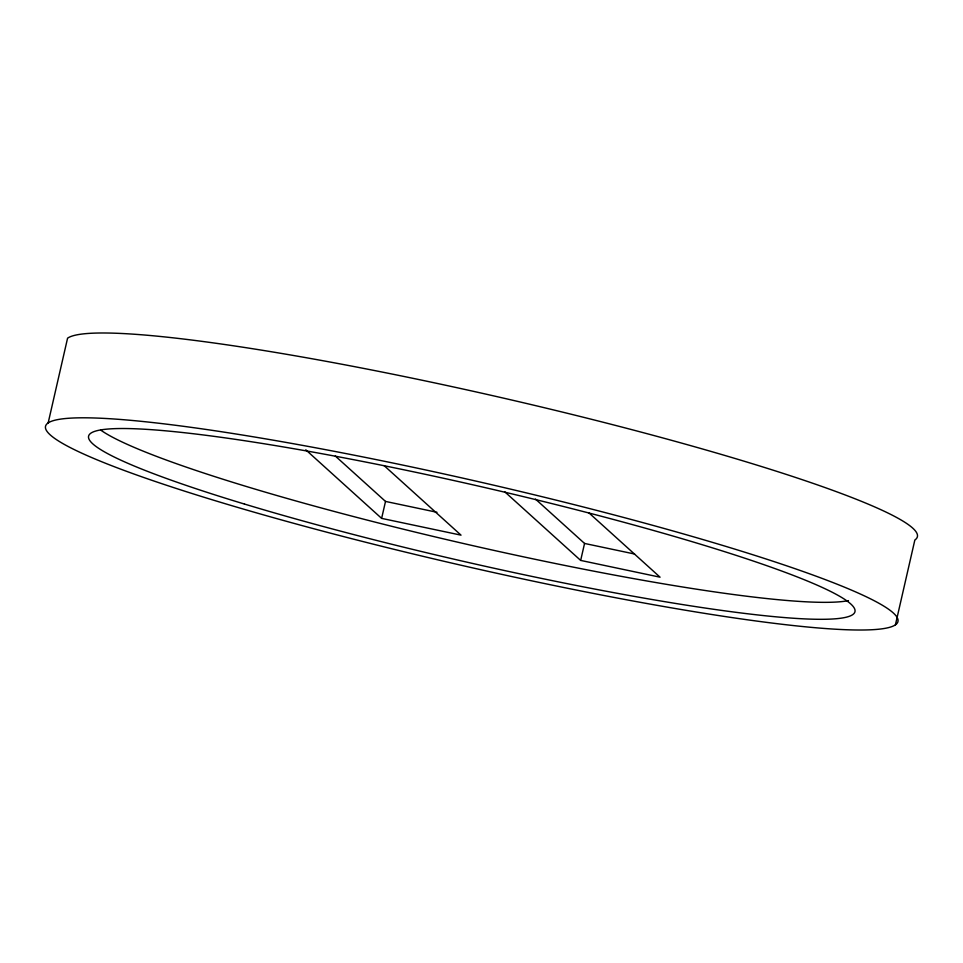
<?xml version="1.0" encoding="UTF-8"?>
<svg xmlns="http://www.w3.org/2000/svg" width="963" height="963" viewBox="0 0 963 963"><rect width="100%" height="100%" fill="white"/><g stroke="black" fill="none" stroke-linecap="round" stroke-linejoin="round"><path stroke-width="1.44" d="M48.15 422.998L67.579 338.169A437.202 42.661 12.9 0 1 538.582 406.338A437.202 42.661 12.9 0 1 914.85 540.002L895.421 624.831A437.202 42.661 12.9 0 1 218.938 501.819A437.202 42.661 12.9 0 1 300.998 445.099A437.202 42.661 12.9 0 1 895.421 624.831M384.056 465.574L461.024 535.151L381.625 518.383L385.513 501.422L335.317 456.041M588.682 512.653L660.064 577.186L580.665 560.418L584.553 543.445L535.476 499.087M385.513 501.422L436.973 512.28M584.553 543.445L634.545 554.002M504.817 491.852L580.665 560.418M305.777 449.817L381.625 518.383M848.463 600.611A393.109 38.364 12.9 0 1 470.907 545.214A393.109 38.364 12.9 0 1 100.778 430.136M244.446 504.046A393.109 38.364 12.9 0 0 852.688 614.647A393.109 38.364 12.9 0 0 318.223 453.043A393.109 38.364 12.9 0 0 244.446 504.046"/></g></svg>
